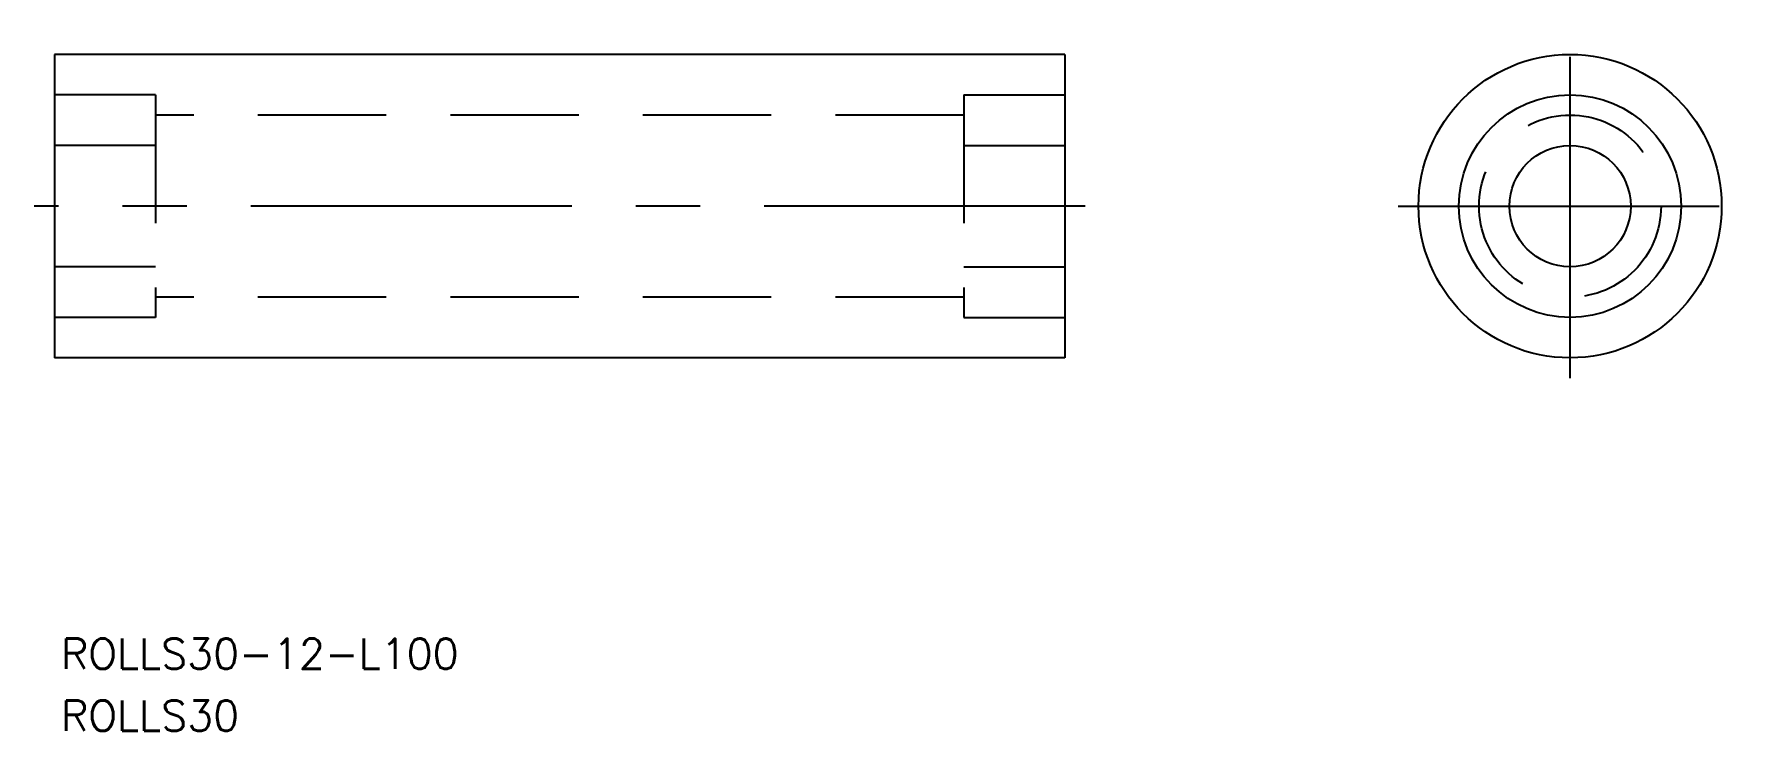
# Model space of a CAD drawing. Extents: x -2 to 167, y -52 to 17.
import ezdxf

# ---------------------------------------------------------------- set-up
doc = ezdxf.new("R2010")
doc.units = 0
doc.linetypes.add('CENTER', pattern=[50.8, 31.75, -6.35, 6.35, -6.35])
doc.linetypes.add('DASHED', pattern=[19.05, 12.7, -6.35])
doc.layers.get('0').update_dxf_attribs({"linetype": 'CONTINUOUS'})
doc.layers.add('CENTER', color=1, linetype='CENTER')
doc.styles.get("Standard").update_dxf_attribs({"font": 'txt.shx', "height": 3, "bigfont": 'bigfont.shx'})

# ---------------------------------------------------------------- blocks, each defined once
blk = doc.blocks.new('*U8')
at = {"color": 7, "linetype": 'CONTINUOUS'}
blk.add_text('ROLLS30-12-L100', height=3, dxfattribs=at).set_placement((0.67, -45.76))
blk = doc.blocks.new('*U9')
at = {"color": 7, "linetype": 'CONTINUOUS'}
blk.add_text('ROLLS30', height=3, dxfattribs=at).set_placement((0.67, -51.87))

msp = doc.modelspace()

# ---------------------------------------------------------------- linework, layer by layer
at = {"color": 7, "linetype": 'CONTINUOUS'}
for p, q in [((0, 15), (0, -15)), ((100, 15), (0, 15)), ((100, 15), (100, -15)), ((100, -15), (0, -15))]:
    msp.add_line(p, q, dxfattribs=at)
at = {"color": 3, "linetype": 'DASHED'}
for p, q in [((10, 11), (0, 11)), ((10, 11), (10, -11)), ((90, 11), (100, 11)), ((90, 11), (90, -11)), ((90, 9), (10, 9)), ((10, 6), (0, 6)), ((90, 6), (100, 6)), ((10, -6), (0, -6)), ((90, -6), (100, -6)), ((90, -9), (10, -9)), ((10, -11), (0, -11)), ((90, -11), (100, -11))]:
    msp.add_line(p, q, dxfattribs=at)
at = {"color": 7, "linetype": 'CONTINUOUS'}
for radius in [15, 11, 6]:
    msp.add_circle((150, 0), radius, dxfattribs=at)
at = {"color": 3, "linetype": 'DASHED'}
msp.add_circle((150, 0), 9, dxfattribs=at)
at = {"layer": 'CENTER', "color": 1, "linetype": 'CENTER'}
for p, q in [((150, -17), (150, 17)), ((102, 0), (-2, 0)), ((133, 0), (167, 0))]:
    msp.add_line(p, q, dxfattribs=at)

# ---------------------------------------------------------------- block references
at = {"color": 7, "linetype": 'CONTINUOUS'}
for name in ['*U8', '*U9']:
    msp.add_blockref(name, (0, 0), dxfattribs=at)

doc.saveas('drawing.dxf')
